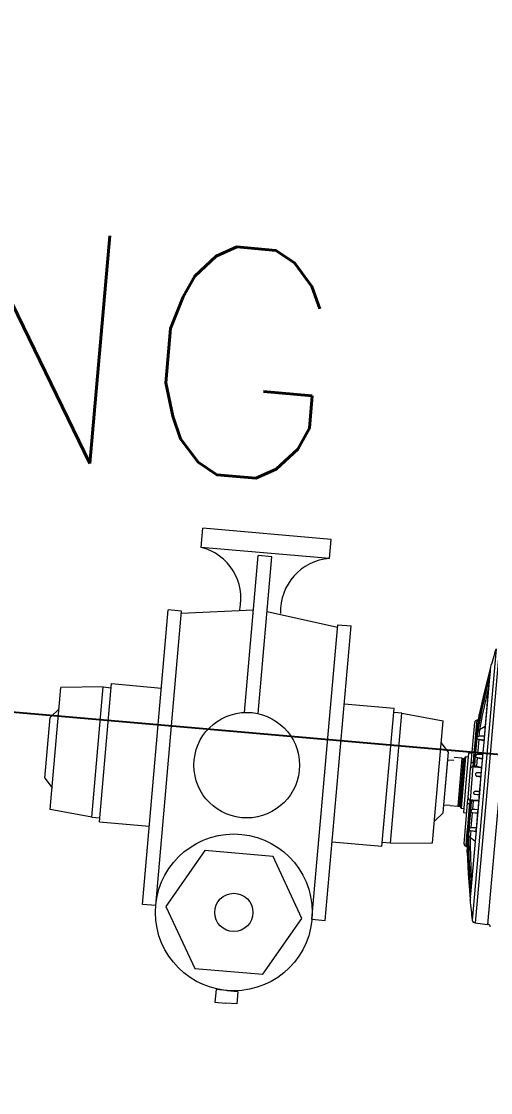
# Model space of a CAD drawing. Header units: inches. Extents: x 191440 to 383551, y 141400 to 284946.
# Drawn here: x 191695.904 to 191696.481, y 141505.332 to 141506.65 of the extents above; entities that cross this region are included whole.
import ezdxf

# ---------------------------------------------------------------- set-up
doc = ezdxf.new("R2010")
doc.units = ezdxf.units.IN
doc.header["$MEASUREMENT"] = 0
doc.layers.add('BOMBA MOTOR', color=3, linetype='Continuous', lineweight=18)
doc.layers.add('MOTOR', color=140, linetype='Continuous', lineweight=9)
doc.layers.add('Sanitary', color=6, linetype='Continuous')
doc.styles.add('ROMANS', font='romans', dxfattribs={"height": 1})
doc.dimstyles.new('osama', dxfattribs={"dimtxt": 50, "dimasz": 45, "dimexe": 0.18, "dimexo": 0.0625, "dimgap": 0.2, "dimtad": 0, "dimdec": 0, "dimzin": 0, "dimdsep": 46, "dimtxsty": 'ROMANS', "dimcen": 0, "dimse1": 1, "dimse2": 1, "dimclrd": 3, "dimclre": 3, "dimclrt": 5, "dimadec": 0, "dimazin": 0, "dimtfac": 0.6, "dimtdec": 0, "dimtmove": 2, "dimatfit": 3, "dimfxl": 1, "dimtolj": 1, "dimtzin": 0, "dimarcsym": 0})

msp = doc.modelspace()

# ---------------------------------------------------------------- linework, layer by layer
at = {"color": 6, "elevation": -678.405}
msp.add_lwpolyline([(191697.53508, 141505.65664), (191694.37777, 141505.93286), (191694.61018, 141508.58937), (191674.25395, 141510.37031)], dxfattribs=at)
msp.add_circle((191696.53062, 141505.72788, -678.405), 1.75781)
at = {"layer": 'BOMBA MOTOR'}
for p, q in [((191696.12478, 141506.00303, -678.405), (191696.12685, 141506.02669, -678.405)), ((191696.28499, 141506.01285, -678.405), (191696.12685, 141506.02669, -678.405)), ((191696.28292, 141505.98919, -678.405), (191696.28499, 141506.01285, -678.405)), ((191696.28292, 141505.98919, -678.405), (191696.12478, 141506.00303, -678.405)), ((191696.17822, 141505.79999, -678.405), (191696.1951, 141505.9929, -678.405)), ((191696.19504, 141505.79852, -678.405), (191696.21192, 141505.99142, -678.405)), ((191696.21192, 141505.99142, -678.405), (191696.1951, 141505.9929, -678.405)), ((191696.05272, 141505.56381, -678.405), (191696.08442, 141505.92607, -678.405)), ((191696.06909, 141505.56238, -678.405), (191696.10078, 141505.92464, -678.405)), ((191696.10078, 141505.92464, -678.405), (191696.08442, 141505.92607, -678.405)), ((191696.1892, 141505.92555, -678.405), (191696.10054, 141505.92185, -678.405)), ((191696.20602, 141505.92407, -678.405), (191696.2927, 141505.90503, -678.405)), ((191696.26125, 141505.54557, -678.405), (191696.29294, 141505.90783, -678.405)), ((191696.27762, 141505.54414, -678.405), (191696.30931, 141505.9064, -678.405)), ((191696.29294, 141505.90783, -678.405), (191696.30931, 141505.9064, -678.405)), ((191695.93935, 141505.68059, -678.405), (191695.95248, 141505.83076, -678.405)), ((191696.00429, 141505.83125, -678.405), (191695.95248, 141505.83076, -678.405)), ((191695.99028, 141505.67111, -678.405), (191696.00429, 141505.83125, -678.405)), ((191695.9998, 141505.66526, -678.405), (191696.01468, 141505.83536, -678.405)), ((191696.00429, 141505.83125, -678.405), (191696.01425, 141505.83038, -678.405)), ((191696.01468, 141505.83536, -678.405), (191696.07601, 141505.82999, -678.405)), ((191696.36223, 141505.80495, -678.405), (191696.3009, 141505.81032, -678.405)), ((191695.93922, 141505.7939, -678.405), (191695.95016, 141505.80419, -678.405)), ((191696.34735, 141505.63485, -678.405), (191696.36223, 141505.80495, -678.405)), ((191696.35775, 141505.63896, -678.405), (191696.37176, 141505.7991, -678.405)), ((191696.37176, 141505.7991, -678.405), (191696.3618, 141505.79997, -678.405)), ((191696.37176, 141505.7991, -678.405), (191696.42269, 141505.78963, -678.405)), ((191695.93268, 141505.71919, -678.405), (191695.93922, 141505.7939, -678.405)), ((191696.40955, 141505.63945, -678.405), (191696.42269, 141505.78963, -678.405)), ((191696.42935, 141505.75102, -678.405), (191696.42036, 141505.76305, -678.405)), ((191696.42281, 141505.67631, -678.405), (191696.42935, 141505.75102, -678.405)), ((191696.42366, 141505.68602, -678.405), (191696.4285, 141505.74131, -678.405)), ((191696.43597, 141505.74066, -678.405), (191696.4285, 141505.74131, -678.405)), ((191695.93268, 141505.71919, -678.405), (191695.94167, 141505.70716, -678.405)), ((191695.99028, 141505.67111, -678.405), (191695.93935, 141505.68059, -678.405)), ((191696.43113, 141505.68537, -678.405), (191696.42366, 141505.68602, -678.405)), ((191695.99028, 141505.67111, -678.405), (191696.00024, 141505.67024, -678.405)), ((191696.42281, 141505.67631, -678.405), (191696.41187, 141505.66602, -678.405)), ((191695.9998, 141505.66526, -678.405), (191696.06113, 141505.65989, -678.405)), ((191696.34735, 141505.63485, -678.405), (191696.28602, 141505.64022, -678.405)), ((191696.35775, 141505.63896, -678.405), (191696.34778, 141505.63983, -678.405)), ((191696.35775, 141505.63896, -678.405), (191696.40955, 141505.63945, -678.405)), ((191696.06909, 141505.56238, -678.405), (191696.05272, 141505.56381, -678.405)), ((191696.26125, 141505.54557, -678.405), (191696.27762, 141505.54414, -678.405)), ((191696.14329, 141505.45907, -678.405), (191696.14195, 141505.44373, -678.405)), ((191696.15676, 141505.45789, -678.405), (191696.14329, 141505.45907, -678.405)), ((191696.15676, 141505.45789, -678.405), (191696.17024, 141505.45672, -678.405)), ((191696.17024, 141505.45672, -678.405), (191696.1689, 141505.44137, -678.405)), ((191696.14195, 141505.44373, -678.405), (191696.15542, 141505.44255, -678.405)), ((191696.1689, 141505.44137, -678.405), (191696.15542, 141505.44255, -678.405))]:
    msp.add_line(p, q, dxfattribs=at)
at = {"layer": 'BOMBA MOTOR', "elevation": -678.405}
msp.add_lwpolyline([(191696.08151, 141505.56129), (191696.117, 141505.48518), (191696.20066, 141505.47786), (191696.24883, 141505.54666), (191696.21334, 141505.62277), (191696.12968, 141505.63009)], close=True, dxfattribs=at)
at = {"layer": 'BOMBA MOTOR'}
for centre, radius in [((191696.18102, 141505.73511, -678.405), 0.06494), ((191696.16517, 141505.55398, -678.405), 0.09645), ((191696.16517, 141505.55398, -678.405), 0.02353)]:
    msp.add_circle(centre, radius, dxfattribs=at)
for centre, start, end in [((191696.1093, 141505.94026, -678.405), 347.38595, 76.14611), ((191696.28727, 141505.92469, -678.405), 93.85389, 182.61405)]:
    msp.add_arc(centre, 0.06464, start, end, dxfattribs=at)
at = {"layer": 'MOTOR', "linetype": 'Continuous'}
for p, q in [((191696.48769, 141505.87821, -678.405), (191696.4731, 141505.71143, -678.405)), ((191696.49199, 141505.88116, -678.405), (191696.47711, 141505.71107, -678.405)), ((191696.4803, 141505.85045, -678.405), (191696.47965, 141505.84301, -678.405)), ((191696.48047, 141505.85326, -678.405), (191696.4802, 141505.85011, -678.405)), ((191696.48062, 141505.85409, -678.405), (191696.48031, 141505.8505, -678.405)), ((191696.48066, 141505.85454, -678.405), (191696.48062, 141505.8541, -678.405)), ((191696.48068, 141505.85184, -678.405), (191696.48067, 141505.85184, -678.405)), ((191696.48099, 141505.8554, -678.405), (191696.48099, 141505.8554, -678.405)), ((191696.47947, 141505.84175, -678.405), (191696.4731, 141505.76892, -678.405)), ((191696.47964, 141505.84287, -678.405), (191696.47312, 141505.76836, -678.405)), ((191696.48015, 141505.84953, -678.405), (191696.47954, 141505.84259, -678.405)), ((191696.48005, 141505.84442, -678.405), (191696.48003, 141505.84442, -678.405)), ((191696.46695, 141505.79685, -678.405), (191696.46701, 141505.79759, -678.405)), ((191696.45707, 141505.73741, -678.405), (191696.46147, 141505.78771, -678.405)), ((191696.46428, 141505.79029, -678.405), (191696.45972, 141505.7381, -678.405)), ((191696.46377, 141505.78284, -678.405), (191696.46435, 141505.78948, -678.405)), ((191696.46442, 141505.79029, -678.405), (191696.46428, 141505.79029, -678.405)), ((191696.46435, 141505.78949, -678.405), (191696.46442, 141505.79029, -678.405)), ((191696.46435, 141505.78948, -678.405), (191696.46435, 141505.78949, -678.405)), ((191696.46515, 141505.78388, -678.405), (191696.46513, 141505.78374, -678.405)), ((191696.46573, 141505.79062, -678.405), (191696.46514, 141505.78385, -678.405)), ((191696.46515, 141505.77636, -678.405), (191696.46639, 141505.79054, -678.405)), ((191696.4658, 141505.79143, -678.405), (191696.46573, 141505.79063, -678.405)), ((191696.46573, 141505.79063, -678.405), (191696.46573, 141505.79061, -678.405)), ((191696.46573, 141505.79063, -678.405), (191696.46573, 141505.79063, -678.405)), ((191696.4664, 141505.79062, -678.405), (191696.46695, 141505.79684, -678.405)), ((191696.46251, 141505.76843, -678.405), (191696.46376, 141505.78273, -678.405)), ((191696.46376, 141505.78273, -678.405), (191696.46377, 141505.78284, -678.405)), ((191696.46513, 141505.78376, -678.405), (191696.46386, 141505.76917, -678.405)), ((191696.46452, 141505.76911, -678.405), (191696.46513, 141505.77609, -678.405)), ((191696.46745, 141505.77858, -678.405), (191696.46676, 141505.77072, -678.405)), ((191696.46681, 141505.77072, -678.405), (191696.46676, 141505.77072, -678.405)), ((191696.47325, 141505.77068, -678.405), (191696.46681, 141505.77072, -678.405)), ((191696.4732, 141505.77016, -678.405), (191696.46681, 141505.77072, -678.405)), ((191696.4675, 141505.77861, -678.405), (191696.46745, 141505.77858, -678.405)), ((191696.47428, 141505.78245, -678.405), (191696.4675, 141505.77861, -678.405)), ((191696.46056, 141505.74617, -678.405), (191696.46236, 141505.76673, -678.405)), ((191696.46371, 141505.76754, -678.405), (191696.46188, 141505.74657, -678.405)), ((191696.46236, 141505.76673, -678.405), (191696.46239, 141505.76713, -678.405)), ((191696.46239, 141505.76713, -678.405), (191696.46247, 141505.76804, -678.405)), ((191696.46247, 141505.76804, -678.405), (191696.46251, 141505.76843, -678.405)), ((191696.46254, 141505.74651, -678.405), (191696.46449, 141505.76881, -678.405)), ((191696.46376, 141505.76796, -678.405), (191696.4637, 141505.76747, -678.405)), ((191696.46383, 141505.76884, -678.405), (191696.46374, 141505.76788, -678.405)), ((191696.46385, 141505.76915, -678.405), (191696.46384, 141505.76886, -678.405)), ((191696.46384, 141505.76886, -678.405), (191696.4639, 141505.76886, -678.405)), ((191696.46395, 141505.76916, -678.405), (191696.46386, 141505.76917, -678.405)), ((191696.46393, 141505.76886, -678.405), (191696.46449, 141505.76881, -678.405)), ((191696.46452, 141505.76911, -678.405), (191696.46398, 141505.76916, -678.405)), ((191696.4664, 141505.76659, -678.405), (191696.46479, 141505.74823, -678.405)), ((191696.4664, 141505.76659, -678.405), (191696.46678, 141505.76649, -678.405)), ((191696.47284, 141505.76596, -678.405), (191696.46678, 141505.76649, -678.405)), ((191696.46678, 141505.76649, -678.405), (191696.47279, 141505.76547, -678.405)), ((191696.47298, 141505.76763, -678.405), (191696.47112, 141505.74637, -678.405)), ((191696.47309, 141505.76805, -678.405), (191696.47114, 141505.74576, -678.405)), ((191696.47309, 141505.76805, -678.405), (191696.47334, 141505.76803, -678.405)), ((191696.47339, 141505.76834, -678.405), (191696.47312, 141505.76836, -678.405)), ((191696.44579, 141505.74354, -678.405), (191696.4363, 141505.74438, -678.405)), ((191696.44942, 141505.74464, -678.405), (191696.44401, 141505.68282, -678.405)), ((191696.45019, 141505.74528, -678.405), (191696.44466, 141505.68206, -678.405)), ((191696.45019, 141505.74528, -678.405), (191696.44942, 141505.74464, -678.405)), ((191696.45349, 141505.74499, -678.405), (191696.45019, 141505.74528, -678.405)), ((191696.45392, 141505.74991, -678.405), (191696.45072, 141505.71338, -678.405)), ((191696.45813, 141505.74954, -678.405), (191696.45392, 141505.74991, -678.405)), ((191696.45985, 141505.7381, -678.405), (191696.46054, 141505.74593, -678.405)), ((191696.46054, 141505.74593, -678.405), (191696.46056, 141505.74617, -678.405)), ((191696.46186, 141505.74638, -678.405), (191696.46116, 141505.7384, -678.405)), ((191696.4615, 141505.73462, -678.405), (191696.46253, 141505.74633, -678.405)), ((191696.46188, 141505.74656, -678.405), (191696.46187, 141505.74639, -678.405)), ((191696.46187, 141505.74639, -678.405), (191696.46253, 141505.74633, -678.405)), ((191696.46254, 141505.74651, -678.405), (191696.46188, 141505.74657, -678.405)), ((191696.46492, 141505.74823, -678.405), (191696.46479, 141505.74823, -678.405)), ((191696.47128, 141505.74819, -678.405), (191696.46492, 141505.74823, -678.405)), ((191696.47124, 141505.74768, -678.405), (191696.46492, 141505.74823, -678.405)), ((191696.471, 141505.74502, -678.405), (191696.46915, 141505.72385, -678.405)), ((191696.47113, 141505.74557, -678.405), (191696.46916, 141505.72316, -678.405)), ((191696.47113, 141505.74557, -678.405), (191696.47138, 141505.74555, -678.405)), ((191696.4714, 141505.74574, -678.405), (191696.47114, 141505.74576, -678.405)), ((191696.44579, 141505.74354, -678.405), (191696.44063, 141505.68454, -678.405)), ((191696.44732, 141505.74299, -678.405), (191696.44224, 141505.68482, -678.405)), ((191696.44814, 141505.74291, -678.405), (191696.44305, 141505.68475, -678.405)), ((191696.44732, 141505.74299, -678.405), (191696.44579, 141505.74354, -678.405)), ((191696.44814, 141505.74291, -678.405), (191696.44732, 141505.74299, -678.405)), ((191696.4593, 141505.73339, -678.405), (191696.4557, 141505.69219, -678.405)), ((191696.45649, 141505.73081, -678.405), (191696.45707, 141505.73741, -678.405)), ((191696.46003, 141505.73339, -678.405), (191696.4593, 141505.73339, -678.405)), ((191696.45972, 141505.7381, -678.405), (191696.45985, 141505.7381, -678.405)), ((191696.46011, 141505.73337, -678.405), (191696.46003, 141505.73339, -678.405)), ((191696.46126, 141505.73463, -678.405), (191696.46142, 141505.73463, -678.405)), ((191696.46142, 141505.73463, -678.405), (191696.4615, 141505.73462, -678.405)), ((191696.46443, 141505.74409, -678.405), (191696.46353, 141505.73382, -678.405)), ((191696.46443, 141505.74409, -678.405), (191696.46475, 141505.74402, -678.405)), ((191696.46475, 141505.74402, -678.405), (191696.47083, 141505.74299, -678.405)), ((191696.47087, 141505.74348, -678.405), (191696.46475, 141505.74402, -678.405)), ((191696.45338, 141505.69522, -678.405), (191696.45649, 141505.73081, -678.405)), ((191696.4689, 141505.721, -678.405), (191696.46427, 141505.72141, -678.405)), ((191696.46927, 141505.7252, -678.405), (191696.46429, 141505.72564, -678.405)), ((191696.46903, 141505.72248, -678.405), (191696.46717, 141505.70114, -678.405)), ((191696.46916, 141505.7231, -678.405), (191696.46719, 141505.70062, -678.405)), ((191696.46942, 141505.72314, -678.405), (191696.46916, 141505.72316, -678.405)), ((191696.46916, 141505.7231, -678.405), (191696.46941, 141505.72307, -678.405)), ((191696.46941, 141505.72307, -678.405), (191696.46942, 141505.72314, -678.405)), ((191696.45072, 141505.71338, -678.405), (191696.44753, 141505.67685, -678.405)), ((191696.4731, 141505.71143, -678.405), (191696.45851, 141505.54464, -678.405)), ((191696.47711, 141505.71107, -678.405), (191696.46223, 141505.54099, -678.405)), ((191696.49221, 141505.70975, -678.405), (191696.47729, 141505.53927, -678.405)), ((191696.4528, 141505.68862, -678.405), (191696.45338, 141505.69522, -678.405)), ((191696.45642, 141505.69207, -678.405), (191696.4557, 141505.69219, -678.405)), ((191696.45642, 141505.69207, -678.405), (191696.4565, 141505.69207, -678.405)), ((191696.46694, 141505.69852, -678.405), (191696.46195, 141505.69896, -678.405)), ((191696.4673, 141505.70272, -678.405), (191696.46267, 141505.70313, -678.405)), ((191696.46707, 141505.70001, -678.405), (191696.4652, 141505.6787, -678.405)), ((191696.46719, 141505.70056, -678.405), (191696.46523, 141505.67814, -678.405)), ((191696.46719, 141505.70062, -678.405), (191696.46744, 141505.70059, -678.405)), ((191696.46744, 141505.70053, -678.405), (191696.46719, 141505.70056, -678.405)), ((191696.46744, 141505.70053, -678.405), (191696.46744, 141505.70059, -678.405)), ((191696.43113, 141505.68537, -678.405), (191696.44063, 141505.68454, -678.405)), ((191696.44063, 141505.68454, -678.405), (191696.44224, 141505.68482, -678.405)), ((191696.44224, 141505.68482, -678.405), (191696.44305, 141505.68475, -678.405)), ((191696.44401, 141505.68282, -678.405), (191696.44466, 141505.68206, -678.405)), ((191696.44466, 141505.68206, -678.405), (191696.44796, 141505.68177, -678.405)), ((191696.4484, 141505.63832, -678.405), (191696.4528, 141505.68862, -678.405)), ((191696.45529, 141505.68748, -678.405), (191696.45072, 141505.63529, -678.405)), ((191696.45292, 141505.65883, -678.405), (191696.45472, 141505.67939, -678.405)), ((191696.45595, 141505.67876, -678.405), (191696.45411, 141505.65779, -678.405)), ((191696.45466, 141505.65641, -678.405), (191696.45661, 141505.67871, -678.405)), ((191696.45472, 141505.67939, -678.405), (191696.45474, 141505.67962, -678.405)), ((191696.45474, 141505.67962, -678.405), (191696.45542, 141505.68746, -678.405)), ((191696.45542, 141505.68746, -678.405), (191696.45529, 141505.68748, -678.405)), ((191696.45597, 141505.67895, -678.405), (191696.45594, 141505.67877, -678.405)), ((191696.45661, 141505.67871, -678.405), (191696.45595, 141505.67876, -678.405)), ((191696.45666, 141505.68694, -678.405), (191696.45596, 141505.67895, -678.405)), ((191696.45597, 141505.67895, -678.405), (191696.45663, 141505.67889, -678.405)), ((191696.45663, 141505.67889, -678.405), (191696.45765, 141505.6906, -678.405)), ((191696.45757, 141505.6906, -678.405), (191696.45741, 141505.69063, -678.405)), ((191696.45765, 141505.6906, -678.405), (191696.45757, 141505.6906, -678.405)), ((191696.45979, 141505.69104, -678.405), (191696.45889, 141505.68076, -678.405)), ((191696.45889, 141505.68076, -678.405), (191696.45921, 141505.68078, -678.405)), ((191696.45921, 141505.68078, -678.405), (191696.46538, 141505.68074, -678.405)), ((191696.46534, 141505.68024, -678.405), (191696.45921, 141505.68078, -678.405)), ((191696.44753, 141505.67685, -678.405), (191696.45174, 141505.67649, -678.405)), ((191696.45853, 141505.67662, -678.405), (191696.45692, 141505.65827, -678.405)), ((191696.45865, 141505.6766, -678.405), (191696.45853, 141505.67662, -678.405)), ((191696.46492, 141505.67553, -678.405), (191696.45865, 141505.6766, -678.405)), ((191696.46497, 141505.67604, -678.405), (191696.45865, 141505.6766, -678.405)), ((191696.46508, 141505.6773, -678.405), (191696.46323, 141505.65613, -678.405)), ((191696.46521, 141505.67795, -678.405), (191696.46326, 141505.65566, -678.405)), ((191696.46547, 141505.67793, -678.405), (191696.46521, 141505.67795, -678.405)), ((191696.46523, 141505.67814, -678.405), (191696.46548, 141505.67812, -678.405)), ((191696.45152, 141505.64283, -678.405), (191696.45277, 141505.65713, -678.405)), ((191696.45397, 141505.65616, -678.405), (191696.45269, 141505.64157, -678.405)), ((191696.45277, 141505.65713, -678.405), (191696.4528, 141505.65752, -678.405)), ((191696.4528, 141505.65752, -678.405), (191696.45288, 141505.65843, -678.405)), ((191696.45288, 141505.65843, -678.405), (191696.45292, 141505.65883, -678.405)), ((191696.454, 141505.65647, -678.405), (191696.45396, 141505.65618, -678.405)), ((191696.45407, 141505.65615, -678.405), (191696.45397, 141505.65616, -678.405)), ((191696.45408, 141505.65745, -678.405), (191696.454, 141505.65649, -678.405)), ((191696.454, 141505.65647, -678.405), (191696.45407, 141505.65646, -678.405)), ((191696.45402, 141505.64913, -678.405), (191696.45463, 141505.6561, -678.405)), ((191696.45411, 141505.65786, -678.405), (191696.45408, 141505.65737, -678.405)), ((191696.45409, 141505.65646, -678.405), (191696.45466, 141505.65641, -678.405)), ((191696.45463, 141505.6561, -678.405), (191696.45409, 141505.65615, -678.405)), ((191696.45656, 141505.65413, -678.405), (191696.45587, 141505.64627, -678.405)), ((191696.45661, 141505.65412, -678.405), (191696.45656, 141505.65413, -678.405)), ((191696.46296, 141505.65304, -678.405), (191696.45661, 141505.65412, -678.405)), ((191696.463, 141505.65357, -678.405), (191696.45661, 141505.65412, -678.405)), ((191696.46323, 141505.65535, -678.405), (191696.45671, 141505.58084, -678.405)), ((191696.46311, 141505.65484, -678.405), (191696.45674, 141505.58193, -678.405)), ((191696.45692, 141505.65827, -678.405), (191696.45731, 141505.65829, -678.405)), ((191696.45731, 141505.65829, -678.405), (191696.46341, 141505.65825, -678.405)), ((191696.46337, 141505.65776, -678.405), (191696.45731, 141505.65829, -678.405)), ((191696.4635, 141505.65533, -678.405), (191696.46323, 141505.65535, -678.405)), ((191696.46326, 141505.65566, -678.405), (191696.46351, 141505.65564, -678.405)), ((191696.45093, 141505.63607, -678.405), (191696.45151, 141505.64272, -678.405)), ((191696.45151, 141505.64272, -678.405), (191696.45152, 141505.64283, -678.405)), ((191696.45269, 141505.64148, -678.405), (191696.45209, 141505.63472, -678.405)), ((191696.45269, 141505.6416, -678.405), (191696.45269, 141505.64146, -678.405)), ((191696.45276, 141505.63468, -678.405), (191696.454, 141505.64886, -678.405)), ((191696.45592, 141505.64623, -678.405), (191696.45587, 141505.64627, -678.405)), ((191696.46193, 141505.64128, -678.405), (191696.45592, 141505.64623, -678.405)), ((191696.45072, 141505.63529, -678.405), (191696.45086, 141505.63527, -678.405)), ((191696.45086, 141505.63527, -678.405), (191696.45093, 141505.63606, -678.405)), ((191696.45093, 141505.63606, -678.405), (191696.45093, 141505.63607, -678.405)), ((191696.45209, 141505.63471, -678.405), (191696.45202, 141505.6339, -678.405)), ((191696.45209, 141505.63472, -678.405), (191696.45209, 141505.63471, -678.405)), ((191696.45209, 141505.63472, -678.405), (191696.45209, 141505.63472, -678.405)), ((191696.45209, 141505.63471, -678.405), (191696.45209, 141505.63471, -678.405)), ((191696.45214, 141505.62762, -678.405), (191696.45221, 141505.62837, -678.405)), ((191696.45221, 141505.62838, -678.405), (191696.45275, 141505.6346, -678.405)), ((191696.45601, 141505.57362, -678.405), (191696.45573, 141505.57045, -678.405)), ((191696.45605, 141505.57321, -678.405), (191696.45573, 141505.56962, -678.405)), ((191696.4567, 141505.58071, -678.405), (191696.45605, 141505.57326, -678.405)), ((191696.45667, 141505.58113, -678.405), (191696.45606, 141505.57423, -678.405)), ((191696.45683, 141505.57925, -678.405), (191696.45685, 141505.57925, -678.405)), ((191696.45573, 141505.56962, -678.405), (191696.45569, 141505.56917, -678.405)), ((191696.45587, 141505.56827, -678.405), (191696.45587, 141505.56827, -678.405)), ((191696.45618, 141505.57183, -678.405), (191696.45619, 141505.57183, -678.405)), ((191696.46223, 141505.54099, -678.405), (191696.47729, 141505.53927, -678.405))]:
    msp.add_line(p, q, dxfattribs=at)
at = {"layer": 'MOTOR', "linetype": 'Continuous', "elevation": -678.405, "flags": 128}
for points in [[(191696.48052, 141505.85361), (191696.47262, 141505.82298), (191696.46716, 141505.79731)], [(191696.46514, 141505.78385), (191696.46515, 141505.78387), (191696.46515, 141505.78388)], [(191696.46452, 141505.76911), (191696.46454, 141505.76913), (191696.46458, 141505.76922), (191696.46488, 141505.76976), (191696.46567, 141505.77044), (191696.4666, 141505.77071), (191696.46676, 141505.77072)], [(191696.46513, 141505.78374), (191696.46513, 141505.78376), (191696.46513, 141505.78376)], [(191696.4639, 141505.76886), (191696.46393, 141505.769), (191696.46393, 141505.76901)], [(191696.46393, 141505.76901), (191696.46393, 141505.76902), (191696.46395, 141505.76916)], [(191696.46398, 141505.76916), (191696.46394, 141505.76902), (191696.46393, 141505.76901)], [(191696.46393, 141505.76901), (191696.46393, 141505.769), (191696.46393, 141505.76886)], [(191696.4664, 141505.76659), (191696.46593, 141505.76679), (191696.46511, 141505.76749), (191696.46465, 141505.76827), (191696.46453, 141505.76868), (191696.4645, 141505.76879), (191696.46449, 141505.76881)], [(191696.47309, 141505.76805), (191696.47308, 141505.76805), (191696.47306, 141505.76801), (191696.47299, 141505.76774), (191696.47301, 141505.76759)], [(191696.47311, 141505.76886), (191696.47309, 141505.76881), (191696.47308, 141505.76854), (191696.4731, 141505.7684), (191696.47312, 141505.76836), (191696.47312, 141505.76836)], [(191696.47334, 141505.76803), (191696.47336, 141505.76819), (191696.47339, 141505.76834)], [(191696.46187, 141505.74639), (191696.46186, 141505.74638), (191696.46186, 141505.74638)], [(191696.46188, 141505.74657), (191696.46188, 141505.74657), (191696.46188, 141505.74656)], [(191696.46443, 141505.74409), (191696.46389, 141505.74433), (191696.4631, 141505.745), (191696.46254, 141505.74631), (191696.46253, 141505.74633), (191696.46253, 141505.74633)], [(191696.47113, 141505.74557), (191696.47112, 141505.74557), (191696.47111, 141505.74555), (191696.47106, 141505.74539), (191696.47104, 141505.74497)], [(191696.4712, 141505.74633), (191696.47112, 141505.7458), (191696.47114, 141505.74576), (191696.47114, 141505.74576)], [(191696.47138, 141505.74555), (191696.47139, 141505.74565), (191696.4714, 141505.74574)], [(191696.45972, 141505.7381), (191696.4592, 141505.73811), (191696.45871, 141505.73809), (191696.45826, 141505.73804), (191696.45786, 141505.73796), (191696.45754, 141505.73786), (191696.45729, 141505.73772), (191696.45714, 141505.73757), (191696.45707, 141505.73741)], [(191696.46981, 141505.73134), (191696.46868, 141505.7317), (191696.46286, 141505.7328)], [(191696.46353, 141505.73382), (191696.4693, 141505.73267), (191696.46991, 141505.73247)], [(191696.46429, 141505.72564), (191696.46374, 141505.72556), (191696.46325, 141505.72535), (191696.46285, 141505.72502), (191696.46253, 141505.72454), (191696.46235, 141505.72388), (191696.46243, 141505.72307), (191696.46284, 141505.72227), (191696.46352, 141505.72168), (191696.46427, 141505.72141)], [(191696.46427, 141505.72141), (191696.46665, 141505.72099), (191696.46887, 141505.72061)], [(191696.46931, 141505.72563), (191696.46907, 141505.72563), (191696.46668, 141505.72564), (191696.46429, 141505.72564)], [(191696.4593, 141505.69215), (191696.46517, 141505.69222), (191696.4664, 141505.69238)], [(191696.46195, 141505.69896), (191696.46142, 141505.69913), (191696.46098, 141505.69942), (191696.46064, 141505.69982), (191696.46041, 141505.70035), (191696.46035, 141505.70103), (191696.46057, 141505.70181), (191696.46111, 141505.70252), (191696.46188, 141505.70299), (191696.46267, 141505.70313)], [(191696.4669, 141505.69809), (191696.46666, 141505.69813), (191696.46431, 141505.69855), (191696.46195, 141505.69896)], [(191696.46267, 141505.70313), (191696.46508, 141505.70312), (191696.46734, 141505.70312)], [(191696.4528, 141505.68862), (191696.45284, 141505.68845), (191696.45297, 141505.68827), (191696.45318, 141505.6881), (191696.45349, 141505.68794), (191696.45386, 141505.68779), (191696.4543, 141505.68766), (191696.45478, 141505.68756), (191696.45529, 141505.68748)], [(191696.45594, 141505.67877), (191696.45595, 141505.67876), (191696.45595, 141505.67876)], [(191696.45596, 141505.67895), (191696.45597, 141505.67895), (191696.45597, 141505.67895)], [(191696.4663, 141505.69125), (191696.46573, 141505.69116), (191696.45979, 141505.69104)], [(191696.46523, 141505.67814), (191696.46522, 141505.67814), (191696.46521, 141505.67816), (191696.46519, 141505.67833), (191696.46525, 141505.67875)], [(191696.46517, 141505.67735), (191696.46518, 141505.67791), (191696.4652, 141505.67795), (191696.46521, 141505.67795)], [(191696.46547, 141505.67793), (191696.46547, 141505.67802), (191696.46548, 141505.67812)], [(191696.45407, 141505.65646), (191696.45407, 141505.65632), (191696.45407, 141505.65631)], [(191696.45407, 141505.65631), (191696.45407, 141505.65632), (191696.45409, 141505.65646)], [(191696.45407, 141505.65631), (191696.45407, 141505.6563), (191696.45407, 141505.65615)], [(191696.45409, 141505.65615), (191696.45407, 141505.6563), (191696.45407, 141505.65631)], [(191696.45463, 141505.6561), (191696.45465, 141505.65608), (191696.45467, 141505.65599), (191696.45487, 141505.65541), (191696.45553, 141505.6546), (191696.45641, 141505.65417), (191696.45656, 141505.65413)], [(191696.45692, 141505.65827), (191696.45641, 141505.65814), (191696.45547, 141505.65758), (191696.45494, 141505.65697), (191696.45472, 141505.65654), (191696.45467, 141505.65643), (191696.45466, 141505.65641)], [(191696.46317, 141505.65488), (191696.46316, 141505.65518), (191696.4632, 141505.65532), (191696.46323, 141505.65535), (191696.46323, 141505.65535)], [(191696.46326, 141505.65566), (191696.46325, 141505.65566), (191696.46323, 141505.65571), (191696.46322, 141505.65599), (191696.46328, 141505.65619)], [(191696.4635, 141505.65533), (191696.4635, 141505.65548), (191696.46351, 141505.65564)], [(191696.45269, 141505.64157), (191696.45269, 141505.64159), (191696.45269, 141505.6416)], [(191696.45269, 141505.64146), (191696.45269, 141505.64148), (191696.45269, 141505.64148)], [(191696.45234, 141505.62788), (191696.45325, 141505.60165), (191696.45572, 141505.57011)]]:
    msp.add_lwpolyline(points, dxfattribs=at)
at = {"layer": 'MOTOR', "linetype": 'Continuous'}
for centre, radius, start, end in [((191697.22761, 141505.64541, -678.405), 0.77567, 162.53542, 164.35924), ((191697.22761, 141505.64541, -678.405), 0.77493, 164.66205, 169.20034), ((191696.48438, 141505.84936, -678.405), 0.00423, 165.04508, 178.73537), ((191697.22761, 141505.64541, -678.405), 0.77493, 164.65494, 164.66205), ((191697.22761, 141505.64541, -678.405), 0.77492, 164.55126, 164.65731), ((191697.22761, 141505.64541, -678.405), 0.77493, 164.65403, 164.65494), ((191697.22761, 141505.64541, -678.405), 0.77493, 164.55126, 164.65403), ((191696.48418, 141505.85304, -678.405), 0.00371, 163.59921, 179.67071), ((191696.48312, 141505.85335, -678.405), 0.00261, 163.26809, 184.45734), ((191696.48473, 141505.8534, -678.405), 0.00423, 164.35924, 175), ((191697.22761, 141505.64541, -678.405), 0.77559, 164.29136, 164.39155), ((191697.22761, 141505.64541, -678.405), 0.77559, 164.29135, 164.39191), ((191697.22761, 141505.64541, -678.405), 0.77362, 165.21273, 170.255), ((191696.48392, 141505.84176, -678.405), 0.00443, 165.48048, 183.14154), ((191697.22761, 141505.64541, -678.405), 0.77362, 165.20383, 165.21273), ((191697.22761, 141505.64541, -678.405), 0.77359, 165.09339, 165.21162), ((191697.22761, 141505.64541, -678.405), 0.77362, 165.20197, 165.20383), ((191697.22761, 141505.64541, -678.405), 0.77362, 165.09339, 165.20197), ((191697.22761, 141505.64541, -678.405), 0.77169, 166.10522, 170.06059), ((191697.22761, 141505.64541, -678.405), 0.77567, 168.68577, 169.14958), ((191696.47024, 141505.79625, -678.405), 0.00334, 127.06505, 169.88032), ((191696.471, 141505.79612, -678.405), 0.00412, 154.22416, 169.88365), ((191696.47116, 141505.79676, -678.405), 0.00423, 151.9532, 168.68577), ((191696.46428, 141505.78747, -678.405), 0.00282, 90, 175), ((191696.46383, 141505.78418, -678.405), 0.00135, 267.14296, 345.72611), ((191696.46436, 141505.7909, -678.405), 0.0014, 269.68537, 348.8181), ((191696.46435, 141505.79089, -678.405), 0.00141, 269.79405, 348.70011), ((191696.46442, 141505.7917, -678.405), 0.00141, 270, 349.14958), ((191697.22761, 141505.64541, -678.405), 0.77492, 169.20624, 169.71589), ((191697.22761, 141505.64541, -678.405), 0.77493, 169.20034, 169.70726), ((191697.22761, 141505.64541, -678.405), 0.77559, 168.74079, 169.20883), ((191697.22761, 141505.64541, -678.405), 0.77559, 168.7414, 169.20971), ((191696.46997, 141505.7895, -678.405), 0.00372, 109.8195, 163.76573), ((191696.4638, 141505.7841, -678.405), 0.00137, 268.10529, 344.69877), ((191697.22761, 141505.64541, -678.405), 0.77362, 170.255, 170.79541), ((191697.22761, 141505.64541, -678.405), 0.77359, 170.27512, 170.79528), ((191696.46892, 141505.77489, -678.405), 0.00397, 111.73929, 162.44364), ((191696.46249, 141505.76808, -678.405), 0.00135, 264.45907, 333.36338), ((191696.46257, 141505.7684, -678.405), 0.00128, 261.93114, 336.07825), ((191696.46261, 141505.76935, -678.405), 0.00132, 264.18652, 337.20261), ((191696.46267, 141505.76973, -678.405), 0.00131, 262.86328, 334.01634), ((191696.46311, 141505.76763, -678.405), 0.000606, 345.21545, 351.7516), ((191697.22761, 141505.64541, -678.405), 0.77359, 170.81814, 170.91684), ((191696.4625, 141505.76815, -678.405), 0.00128, 347.83275, 351.42304), ((191697.22761, 141505.64541, -678.405), 0.77362, 170.81826, 170.88582), ((191696.46387, 141505.76884, -678.405), 0.0000384, 138.54205, 176.99158), ((191696.46388, 141505.76915, -678.405), 0.0000369, 136.80446, 171.66863), ((191696.46079, 141505.74737, -678.405), 0.00146, 259.99257, 317.32503), ((191696.46085, 141505.74759, -678.405), 0.00145, 258.50771, 315.1303), ((191696.46522, 141505.74534, -678.405), 0.00293, 98.47626, 156.34375), ((191696.44824, 141505.74404, -678.405), 0.00113, 265, 355), ((191696.4593, 141505.73057, -678.405), 0.00282, 90, 175), ((191696.49057, 141505.73303, -678.405), 0.03127, 170.66172, 179.33828), ((191696.47533, 141505.73577, -678.405), 0.01565, 171.44271, 188.76312), ((191696.4602, 141505.73961, -678.405), 0.00155, 257.1648, 308.51784), ((191696.45986, 141505.73479, -678.405), 0.00141, 270.13214, 353.5719), ((191696.46003, 141505.73479, -678.405), 0.00141, 270.1375, 353.57903), ((191696.4601, 141505.73479, -678.405), 0.00141, 270.35554, 353.33416), ((191696.46556, 141505.75269, -678.405), 0.02007, 254.24845, 262.26696), ((191696.46961, 141505.73672, -678.405), 0.00861, 168.76308, 194.00003), ((191696.4643, 141505.73871, -678.405), 0.00495, 235.66119, 261.09266), ((191696.46213, 141505.73401, -678.405), 0.00141, 300.86387, 352.00645), ((191696.46989, 141505.72268, -678.405), 0.000842, 150.54326, 195.82284), ((191696.47012, 141505.72349, -678.405), 0.00102, 160.44014, 199.21494), ((191696.45619, 141505.69497, -678.405), 0.00282, 175, 260), ((191696.50958, 141505.68511, -678.405), 0.05434, 172.50521, 177.49479), ((191696.46851, 141505.68752, -678.405), 0.01309, 159.52971, 180.26446), ((191696.456, 141505.69071, -678.405), 0.00141, 356.4281, 79.86786), ((191696.45617, 141505.69068, -678.405), 0.00141, 356.42097, 79.8625), ((191696.4585, 141505.67232, -678.405), 0.01985, 87.68986, 95.79473), ((191696.45624, 141505.69068, -678.405), 0.00141, 356.66584, 79.64446), ((191696.45838, 141505.69108, -678.405), 0.00141, 357.99355, 49.13613), ((191696.4681, 141505.70008, -678.405), 0.00103, 152.24719, 183.52838), ((191696.46785, 141505.70086, -678.405), 0.000706, 156.8684, 200.32146), ((191696.44295, 141505.68363, -678.405), 0.00113, 355, 85), ((191696.45475, 141505.67794, -678.405), 0.00145, 34.8697, 91.49229), ((191696.45474, 141505.67817, -678.405), 0.00146, 32.67497, 90.00743), ((191696.4555, 141505.68591, -678.405), 0.00155, 41.48216, 92.8352), ((191696.45945, 141505.6794, -678.405), 0.00293, 193.65637, 251.52363), ((191696.459, 141505.67832, -678.405), 0.00244, 92.62391, 166.53903), ((191696.4639, 141505.6874, -678.405), 0.00725, 153.57248, 183.6644), ((191696.4596, 141505.68651, -678.405), 0.00453, 87.69699, 115.54915), ((191696.4527, 141505.65582, -678.405), 0.00131, 15.98366, 87.13672), ((191696.45271, 141505.6562, -678.405), 0.00132, 12.79739, 85.81348), ((191696.45284, 141505.65715, -678.405), 0.00128, 13.92175, 88.06886), ((191696.45281, 141505.65747, -678.405), 0.00135, 16.63662, 85.54093), ((191696.45399, 141505.65618, -678.405), 0.0000298, 173.9332, 217.59373), ((191696.45403, 141505.65649, -678.405), 0.0000321, 169.04513, 215.42122), ((191697.22761, 141505.64541, -678.405), 0.77362, 179.20459, 179.745), ((191697.22761, 141505.64541, -678.405), 0.77359, 179.20472, 179.72488), ((191697.22761, 141505.64541, -678.405), 0.77362, 179.11418, 179.18174), ((191696.45291, 141505.65741, -678.405), 0.00118, 358.42441, 2.3198), ((191697.22761, 141505.64541, -678.405), 0.77359, 179.08316, 179.18186), ((191696.45356, 141505.65781, -678.405), 0.000552, 357.9297, 5.10326), ((191696.45134, 141505.64138, -678.405), 0.00135, 4.27389, 82.85704), ((191696.45132, 141505.64147, -678.405), 0.00137, 5.30123, 81.89471), ((191697.22761, 141505.64541, -678.405), 0.77492, 180.28411, 180.79376), ((191697.22761, 141505.64541, -678.405), 0.77493, 180.29274, 180.79966), ((191697.22761, 141505.64541, -678.405), 0.77362, 179.75042, 184.78731), ((191696.45796, 141505.64965, -678.405), 0.00397, 187.55636, 238.26071), ((191697.22761, 141505.64541, -678.405), 0.77169, 179.93941, 183.89478), ((191696.45121, 141505.63807, -678.405), 0.00282, 175, 260), ((191696.45061, 141505.63388, -678.405), 0.00141, 0.85042, 80), ((191696.45069, 141505.63469, -678.405), 0.00141, 1.29989, 80.20595), ((191696.45069, 141505.63468, -678.405), 0.0014, 1.1819, 80.31463), ((191697.22761, 141505.64541, -678.405), 0.77567, 180.85042, 181.31423), ((191697.22761, 141505.64541, -678.405), 0.77559, 180.79029, 181.2586), ((191697.22761, 141505.64541, -678.405), 0.77559, 180.79117, 181.25921), ((191696.45637, 141505.62772, -678.405), 0.00423, 181.31423, 199.28456), ((191696.45555, 141505.62838, -678.405), 0.00334, 180.07307, 222.55218), ((191696.45633, 141505.62838, -678.405), 0.00412, 180.11635, 195.77584), ((191697.22761, 141505.64541, -678.405), 0.77493, 180.79966, 180.8012), ((191697.22761, 141505.64541, -678.405), 0.77493, 180.8012, 180.81032), ((191697.22761, 141505.64541, -678.405), 0.77493, 180.81032, 185.33997), ((191696.45588, 141505.63483, -678.405), 0.00313, 182.84163, 236.67289), ((191696.45919, 141505.57355, -678.405), 0.00315, 163.32361, 185.20259), ((191697.22761, 141505.64541, -678.405), 0.77493, 185.33997, 185.34597), ((191697.22761, 141505.64541, -678.405), 0.77492, 185.34269, 185.44874), ((191697.22761, 141505.64541, -678.405), 0.77493, 185.34597, 185.44874), ((191697.22761, 141505.64541, -678.405), 0.77362, 184.78731, 184.79803), ((191696.46076, 141505.58117, -678.405), 0.00406, 167.53671, 184.69121), ((191697.22761, 141505.64541, -678.405), 0.77362, 184.79803, 184.90661), ((191697.22761, 141505.64541, -678.405), 0.77359, 184.78838, 184.90661), ((191696.4599, 141505.56959, -678.405), 0.00423, 175, 185.64076), ((191697.22761, 141505.64541, -678.405), 0.77567, 185.64076, 187.46458), ((191696.45994, 141505.57002, -678.405), 0.00423, 173.7249, 185.38487), ((191696.458, 141505.5699, -678.405), 0.00228, 167.76375, 187.07458), ((191697.22761, 141505.64541, -678.405), 0.77559, 185.60809, 185.70865), ((191697.22761, 141505.64541, -678.405), 0.77559, 185.60845, 185.70864), ((191696.46271, 141505.54519, -678.405), 0.00423, 187.46458, 263.5), ((191696.47697, 141505.53498, -678.405), 0.00431, 19.43464, 85.70149)]:
    msp.add_arc(centre, radius, start, end, dxfattribs=at)

# ---------------------------------------------------------------- texts
at = {"color": 5, "insert": (191697.56162, 141506.25062, -678.405), "char_height": 0.28125, "attachment_point": 3, "rotation": 355, "style": 'ROMANS'}
msp.add_mtext('DOSING PUMP', dxfattribs=at)

# ---------------------------------------------------------------- leaders
at = {"layer": 'Sanitary', "ltscale": 0.5}
msp.add_leader([(191675.38954, 141510.27096, -678.405), (191675.70914, 141509.2026, -678.405), (191676.17237, 141509.16208, -678.405)], dimstyle='osama', override={"dimasz": 100, "dimgap": 0.09}, dxfattribs=at)

doc.saveas('drawing.dxf')
